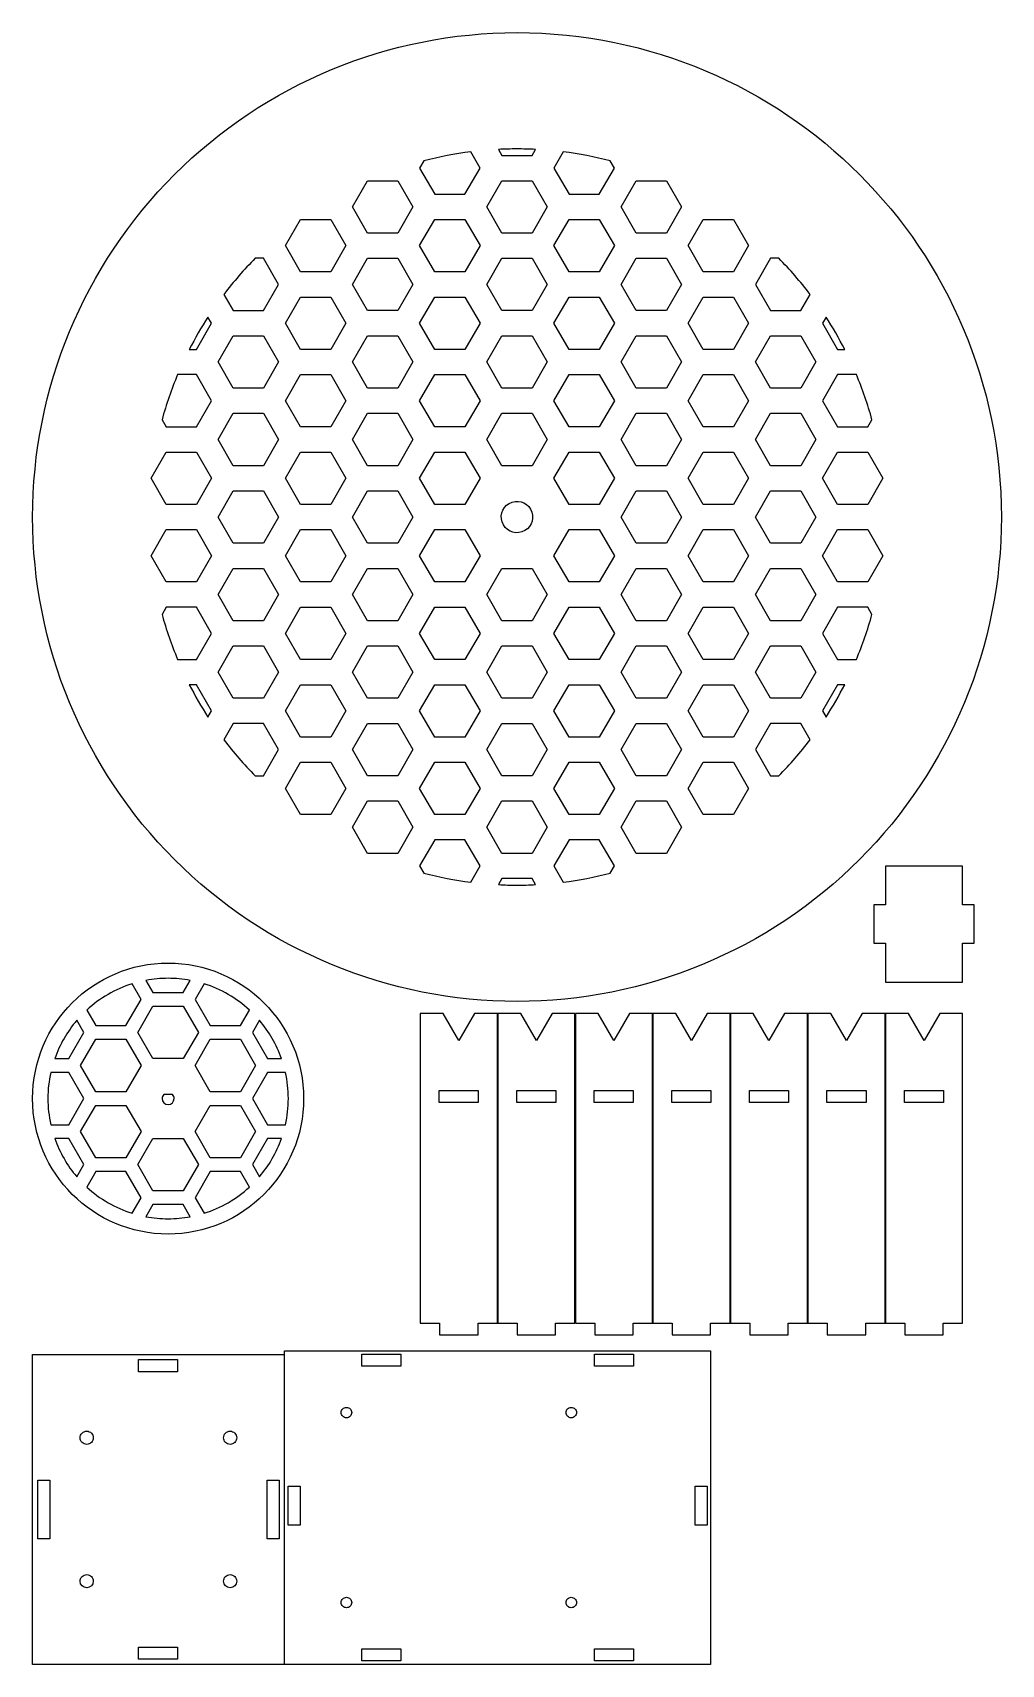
# Model space of a CAD drawing. Extents: x 10 to 260, y 19 to 440.
import ezdxf

# ---------------------------------------------------------------- set-up
doc = ezdxf.new("R2010")
doc.units = 0
doc.layers.add('Layer_1', color=7, linetype='CONTINUOUS')

msp = doc.modelspace()

# ---------------------------------------------------------------- linework, layer by layer
at = {"layer": 'Layer_1', "color": 7}
for p, q in [((125.479452, 404.999878), (123.056848, 409.195487)), ((130.186125, 409.827489), (131.099784, 408.245156)), ((134.999796, 409.949962), (134.999796, 409.949962)), ((138.899807, 408.245156), (139.813466, 409.827489)), ((146.942743, 409.196003), (144.520139, 404.999878)), ((146.942743, 409.196003), (146.942743, 409.196003)), ((110.949594, 406.853511), (109.879355, 404.999878)), ((109.879355, 404.999878), (113.779392, 398.244735)), ((121.579415, 398.244735), (125.479452, 404.999878)), ((131.099784, 408.245156), (138.899807, 408.245156)), ((144.520139, 404.999878), (148.420177, 398.24525)), ((156.220199, 398.24525), (160.120237, 404.999878)), ((160.120237, 404.999878), (159.049997, 406.853511)), ((92.558993, 394.99972), (96.458964, 401.754571)), ((96.458964, 401.754571), (104.258823, 401.75462)), ((104.258823, 401.75462), (108.158705, 394.999825)), ((127.200013, 394.99971), (131.099984, 401.754561)), ((131.099984, 401.754561), (138.899843, 401.75461)), ((138.899843, 401.75461), (142.799725, 394.999815)), ((161.840817, 395.000084), (165.740757, 401.75499)), ((165.740757, 401.75499), (173.540647, 401.754984)), ((173.540647, 401.754984), (177.440592, 395.000082)), ((113.779392, 398.244735), (121.579415, 398.244735)), ((148.420177, 398.24525), (156.220199, 398.24525)), ((75.238493, 384.99972), (79.138464, 391.754571)), ((79.138464, 391.754571), (86.938323, 391.75462)), ((86.938323, 391.75462), (90.838205, 384.999825)), ((96.458875, 388.244925), (92.558993, 394.99972)), ((108.158705, 394.999825), (104.258729, 388.244983)), ((109.879483, 384.9997), (113.779454, 391.754551)), ((113.779454, 391.754551), (121.579313, 391.7546)), ((121.579313, 391.7546), (125.479195, 384.999805)), ((131.099895, 388.244915), (127.200013, 394.99971)), ((142.799725, 394.999815), (138.899749, 388.244973)), ((144.520309, 385.000084), (148.420249, 391.75499)), ((148.420249, 391.75499), (156.220139, 391.754984)), ((156.220139, 391.754984), (160.120084, 385.000082)), ((165.740762, 388.245182), (161.840817, 395.000084)), ((177.440592, 395.000082), (173.540647, 388.245184)), ((179.161316, 385.000088), (183.061256, 391.754994)), ((183.061256, 391.754994), (190.861146, 391.754988)), ((190.861146, 391.754988), (194.761091, 385.000085)), ((104.258729, 388.244983), (96.458875, 388.244925)), ((138.899749, 388.244973), (131.099895, 388.244915)), ((173.540647, 388.245184), (165.740762, 388.245182)), ((79.138375, 378.244925), (75.238493, 384.99972)), ((90.838205, 384.999825), (86.938229, 378.244983)), ((113.779365, 378.244905), (109.879483, 384.9997)), ((125.479195, 384.999805), (121.579219, 378.244963)), ((148.420254, 378.245182), (144.520309, 385.000084)), ((160.120084, 385.000082), (156.220139, 378.245184)), ((183.061261, 378.245185), (179.161316, 385.000088)), ((194.761091, 385.000085), (190.861146, 378.245188)), ((69.617741, 381.754785), (67.47782, 381.754785)), ((73.517763, 374.999634), (69.617741, 381.754785)), ((92.558993, 374.99972), (96.458964, 381.754571)), ((96.458964, 381.754571), (104.258823, 381.75462)), ((104.258823, 381.75462), (108.158705, 374.999825)), ((127.200013, 374.99971), (131.099984, 381.754561)), ((131.099984, 381.754561), (138.899843, 381.75461)), ((138.899843, 381.75461), (142.799725, 374.999815)), ((161.840808, 375.000088), (165.740748, 381.754994)), ((165.740748, 381.754994), (173.540638, 381.754988)), ((173.540638, 381.754988), (177.440583, 375.000085)), ((200.381855, 381.754785), (196.481844, 375.000163)), ((202.522282, 381.754785), (200.381855, 381.754785)), ((69.617741, 368.245007), (73.517763, 374.999634)), ((86.938229, 378.244983), (79.138375, 378.244925)), ((96.458875, 368.244925), (92.558993, 374.99972)), ((108.158705, 374.999825), (104.258729, 368.244983)), ((121.579219, 378.244963), (113.779365, 378.244905)), ((131.099895, 368.244915), (127.200013, 374.99971)), ((142.799725, 374.999815), (138.899749, 368.244973)), ((156.220139, 378.245184), (148.420254, 378.245182)), ((165.740753, 368.245185), (161.840808, 375.000088)), ((177.440583, 375.000085), (173.540638, 368.245188)), ((190.861146, 378.245188), (183.061261, 378.245185)), ((196.481844, 375.000163), (200.381855, 368.245007)), ((59.395628, 372.440637), (61.8177, 368.245007)), ((75.238493, 364.99972), (79.138464, 371.754571)), ((79.138464, 371.754571), (86.938323, 371.75462)), ((86.938323, 371.75462), (90.838205, 364.999825)), ((109.879483, 364.9997), (113.779454, 371.754551)), ((113.779454, 371.754551), (121.579313, 371.7546)), ((121.579313, 371.7546), (125.479195, 364.999805)), ((144.5203, 365.000088), (148.42024, 371.754994)), ((148.42024, 371.754994), (156.22013, 371.754988)), ((156.22013, 371.754988), (160.120075, 365.000085)), ((179.161315, 365.000086), (183.061255, 371.754992)), ((183.061255, 371.754992), (190.861145, 371.754986)), ((190.861145, 371.754986), (194.76109, 365.000083)), ((208.181904, 368.245007), (210.60398, 372.441139)), ((56.197374, 364.999733), (55.283733, 366.582577)), ((61.8177, 368.245007), (69.617741, 368.245007)), ((104.258729, 368.244983), (96.458875, 368.244925)), ((138.899749, 368.244973), (131.099895, 368.244915)), ((173.540638, 368.245188), (165.740753, 368.245185)), ((200.381855, 368.245007), (208.181904, 368.245007)), ((214.715869, 366.583106), (213.80221, 365.000262)), ((214.715869, 366.583106), (214.715869, 366.583106)), ((52.297352, 358.245106), (56.197374, 364.999733)), ((79.138375, 358.244925), (75.238493, 364.99972)), ((90.838205, 364.999825), (86.938229, 358.244983)), ((113.779365, 358.244905), (109.879483, 364.9997)), ((125.479195, 364.999805), (121.579219, 358.244963)), ((148.420245, 358.245185), (144.5203, 365.000088)), ((160.120075, 365.000085), (156.22013, 358.245188)), ((183.06126, 358.245183), (179.161315, 365.000086)), ((194.76109, 365.000083), (190.861145, 358.245186)), ((213.80221, 365.000262), (217.702248, 358.245106)), ((50.470073, 358.245106), (52.297352, 358.245106)), ((57.917963, 354.99971), (61.817934, 361.754561)), ((61.817934, 361.754561), (69.617793, 361.75461)), ((69.617793, 361.75461), (73.517675, 354.999815)), ((86.938229, 358.244983), (79.138375, 358.244925)), ((92.558993, 354.99972), (96.458964, 361.754571)), ((96.458964, 361.754571), (104.258823, 361.75462)), ((104.258823, 361.75462), (108.158705, 354.999825)), ((121.579219, 358.244963), (113.779365, 358.244905)), ((127.200013, 354.99971), (131.099984, 361.754561)), ((131.099984, 361.754561), (138.899843, 361.75461)), ((138.899843, 361.75461), (142.799725, 354.999815)), ((156.22013, 358.245188), (148.420245, 358.245185)), ((161.840807, 355.000086), (165.740747, 361.754992)), ((165.740747, 361.754992), (173.540637, 361.754986)), ((173.540637, 361.754986), (177.440582, 355.000083)), ((190.861145, 358.245186), (183.06126, 358.245183)), ((196.481837, 355.000201), (200.381786, 361.755112)), ((200.381786, 361.755112), (208.181676, 361.755106)), ((208.181676, 361.755106), (212.081621, 355.000203)), ((217.702248, 358.245106), (219.530042, 358.245106)), ((61.817845, 348.244915), (57.917963, 354.99971)), ((73.517675, 354.999815), (69.617699, 348.244973)), ((96.458875, 348.244925), (92.558993, 354.99972)), ((108.158705, 354.999825), (104.258729, 348.244983)), ((131.099895, 348.244915), (127.200013, 354.99971)), ((142.799725, 354.999815), (138.899749, 348.244973)), ((165.740752, 348.245183), (161.840807, 355.000086)), ((177.440582, 355.000083), (173.540637, 348.245186)), ((200.381782, 348.245298), (196.481837, 355.000201)), ((212.081621, 355.000203), (208.181676, 348.245306)), ((52.297352, 351.754559), (47.452685, 351.754559)), ((56.197374, 344.999932), (52.297352, 351.754559)), ((75.238493, 344.99972), (79.138464, 351.754571)), ((79.138464, 351.754571), (86.938323, 351.75462)), ((86.938323, 351.75462), (90.838205, 344.999825)), ((109.879483, 344.9997), (113.779454, 351.754551)), ((113.779454, 351.754551), (121.579313, 351.7546)), ((121.579313, 351.7546), (125.479195, 344.999805)), ((144.520299, 345.000086), (148.420239, 351.754992)), ((148.420239, 351.754992), (156.220129, 351.754986)), ((156.220129, 351.754986), (160.120074, 345.000083)), ((179.161321, 345.000196), (183.061261, 351.755102)), ((183.061261, 351.755102), (190.861151, 351.755096)), ((190.861151, 351.755096), (194.761096, 345.000193)), ((217.702248, 351.755062), (213.80221, 344.999932)), ((222.54743, 351.755062), (217.702248, 351.755062)), ((69.617699, 348.244973), (61.817845, 348.244915)), ((104.258729, 348.244983), (96.458875, 348.244925)), ((138.899749, 348.244973), (131.099895, 348.244915)), ((173.540637, 348.245186), (165.740752, 348.245183)), ((208.181676, 348.245306), (200.381782, 348.245298)), ((52.297352, 338.244776), (56.197374, 344.999932)), ((57.917963, 334.99971), (61.817934, 341.754561)), ((61.817934, 341.754561), (69.617793, 341.75461)), ((69.617793, 341.75461), (73.517675, 334.999815)), ((79.138375, 338.244925), (75.238493, 344.99972)), ((90.838205, 344.999825), (86.938229, 338.244983)), ((92.558993, 334.99972), (96.458964, 341.754571)), ((96.458964, 341.754571), (104.258823, 341.75462)), ((104.258823, 341.75462), (108.158705, 334.999825)), ((113.779365, 338.244905), (109.879483, 344.9997)), ((125.479195, 344.999805), (121.579219, 338.244963)), ((127.200013, 334.99971), (131.099984, 341.754561)), ((131.099984, 341.754561), (138.899843, 341.75461)), ((138.899843, 341.75461), (142.799725, 334.999815)), ((148.420244, 338.245183), (144.520299, 345.000086)), ((160.120074, 345.000083), (156.220129, 338.245186)), ((161.840812, 335.000196), (165.740752, 341.755102)), ((165.740752, 341.755102), (173.540642, 341.755096)), ((173.540642, 341.755096), (177.440587, 335.000193)), ((183.061266, 338.245293), (179.161321, 345.000196)), ((194.761096, 345.000193), (190.861151, 338.245296)), ((196.481835, 335.000096), (200.381783, 341.755007)), ((200.381783, 341.755007), (208.181673, 341.755001)), ((208.181673, 341.755001), (212.081618, 335.000099)), ((213.80221, 344.999932), (217.702248, 338.245305)), ((43.427092, 340.097891), (44.497311, 338.244776)), ((44.497311, 338.244776), (52.297352, 338.244776)), ((86.938229, 338.244983), (79.138375, 338.244925)), ((121.579219, 338.244963), (113.779365, 338.244905)), ((156.220129, 338.245186), (148.420244, 338.245183)), ((190.861151, 338.245296), (183.061266, 338.245293)), ((217.702248, 338.245305), (225.50227, 338.245305)), ((225.50227, 338.245305), (226.57251, 340.098923)), ((61.817845, 328.244915), (57.917963, 334.99971)), ((73.517675, 334.999815), (69.617699, 328.244973)), ((96.458875, 328.244925), (92.558993, 334.99972)), ((108.158705, 334.999825), (104.258729, 328.244983)), ((131.099895, 328.244915), (127.200013, 334.99971)), ((142.799725, 334.999815), (138.899749, 328.244973)), ((165.740757, 328.245293), (161.840812, 335.000196)), ((177.440587, 335.000193), (173.540642, 328.245296)), ((200.38178, 328.245194), (196.481835, 335.000096)), ((212.081618, 335.000099), (208.181673, 328.245201)), ((40.597473, 324.9997), (44.497444, 331.754551)), ((44.497444, 331.754551), (52.297303, 331.7546)), ((52.297303, 331.7546), (56.197185, 324.999805)), ((75.238493, 324.99972), (79.138464, 331.754571)), ((79.138464, 331.754571), (86.938323, 331.75462)), ((86.938323, 331.75462), (90.838205, 324.999825)), ((109.879483, 324.9997), (113.779454, 331.754551)), ((113.779454, 331.754551), (121.579313, 331.7546)), ((121.579313, 331.7546), (125.479195, 324.999805)), ((144.520304, 325.000196), (148.420244, 331.755102)), ((148.420244, 331.755102), (156.220134, 331.755096)), ((156.220134, 331.755096), (160.120079, 325.000193)), ((179.161318, 325.000091), (183.061258, 331.754997)), ((183.061258, 331.754997), (190.861148, 331.754991)), ((190.861148, 331.754991), (194.761093, 325.000089)), ((213.80235, 325.00009), (217.702299, 331.755001)), ((217.702299, 331.755001), (225.502189, 331.754995)), ((225.502189, 331.754995), (229.402134, 325.000092)), ((44.497355, 318.244905), (40.597473, 324.9997)), ((56.197185, 324.999805), (52.297209, 318.244963)), ((69.617699, 328.244973), (61.817845, 328.244915)), ((79.138375, 318.244925), (75.238493, 324.99972)), ((90.838205, 324.999825), (86.938229, 318.244983)), ((104.258729, 328.244983), (96.458875, 328.244925)), ((113.779365, 318.244905), (109.879483, 324.9997)), ((125.479195, 324.999805), (121.579219, 318.244963)), ((138.899749, 328.244973), (131.099895, 328.244915)), ((148.420249, 318.245293), (144.520304, 325.000196)), ((160.120079, 325.000193), (156.220134, 318.245296)), ((173.540642, 328.245296), (165.740757, 328.245293)), ((183.061263, 318.245189), (179.161318, 325.000091)), ((194.761093, 325.000089), (190.861148, 318.245191)), ((208.181673, 328.245201), (200.38178, 328.245194)), ((217.702295, 318.245187), (213.80235, 325.00009)), ((229.402134, 325.000092), (225.502189, 318.245195)), ((57.917963, 314.99972), (61.817934, 321.754571)), ((61.817934, 321.754571), (69.617793, 321.75462)), ((69.617793, 321.75462), (73.517675, 314.999825)), ((92.558993, 314.99973), (96.458964, 321.754581)), ((96.458964, 321.754581), (104.258823, 321.75463)), ((104.258823, 321.75463), (108.158705, 314.999835)), ((161.84081, 315.000091), (165.74075, 321.754997)), ((165.74075, 321.754997), (173.54064, 321.754991)), ((173.54064, 321.754991), (177.440585, 315.000089)), ((196.481842, 315.00009), (200.381791, 321.755001)), ((200.381791, 321.755001), (208.181681, 321.754995)), ((208.181681, 321.754995), (212.081626, 315.000092)), ((52.297209, 318.244963), (44.497355, 318.244905)), ((86.938229, 318.244983), (79.138375, 318.244925)), ((121.579219, 318.244963), (113.779365, 318.244905)), ((156.220134, 318.245296), (148.420249, 318.245293)), ((190.861148, 318.245191), (183.061263, 318.245189)), ((225.502189, 318.245195), (217.702295, 318.245187)), ((40.597473, 304.99971), (44.497444, 311.754561)), ((44.497444, 311.754561), (52.297303, 311.75461)), ((52.297303, 311.75461), (56.197185, 304.999815)), ((61.817845, 308.244925), (57.917963, 314.99972)), ((73.517675, 314.999825), (69.617699, 308.244983)), ((75.238493, 304.99973), (79.138464, 311.754581)), ((79.138464, 311.754581), (86.938323, 311.75463)), ((86.938323, 311.75463), (90.838205, 304.999835)), ((96.458875, 308.244935), (92.558993, 314.99973)), ((108.158705, 314.999835), (104.258729, 308.244993)), ((109.879503, 304.999836), (113.779474, 311.754687)), ((113.779474, 311.754687), (121.579333, 311.754736)), ((121.579333, 311.754736), (125.479215, 304.999942)), ((137.01988, 311.497154), (137.01988, 311.497154)), ((144.520302, 305.000091), (148.420242, 311.754997)), ((148.420242, 311.754997), (156.220132, 311.754991)), ((156.220132, 311.754991), (160.120077, 305.000089)), ((165.740755, 308.245189), (161.84081, 315.000091)), ((177.440585, 315.000089), (173.54064, 308.245191)), ((179.161326, 305.000085), (183.061266, 311.754991)), ((183.061266, 311.754991), (190.861156, 311.754985)), ((190.861156, 311.754985), (194.761101, 305.000082)), ((200.381787, 308.245187), (196.481842, 315.00009)), ((212.081626, 315.000092), (208.181681, 308.245195)), ((213.802349, 305.000088), (217.702298, 311.754999)), ((217.702298, 311.754999), (225.502188, 311.754993)), ((225.502188, 311.754993), (229.402133, 305.00009)), ((259.95, 315), (259.95, 315)), ((69.617699, 308.244983), (61.817845, 308.244925)), ((104.258729, 308.244993), (96.458875, 308.244935)), ((173.54064, 308.245191), (165.740755, 308.245189)), ((208.181681, 308.245195), (200.381787, 308.245187)), ((44.497355, 298.244915), (40.597473, 304.99971)), ((56.197185, 304.999815), (52.297209, 298.244973)), ((79.138375, 298.244935), (75.238493, 304.99973)), ((90.838205, 304.999835), (86.938229, 298.244993)), ((113.779385, 298.245042), (109.879503, 304.999836)), ((125.479215, 304.999942), (121.579239, 298.245099)), ((148.420247, 298.245189), (144.520302, 305.000091)), ((160.120077, 305.000089), (156.220132, 298.245191)), ((183.061271, 298.245182), (179.161326, 305.000085)), ((194.761101, 305.000082), (190.861156, 298.245185)), ((217.702294, 298.245185), (213.802349, 305.000088)), ((229.402133, 305.00009), (225.502188, 298.245193)), ((57.917963, 294.999717), (61.817934, 301.754568)), ((61.817934, 301.754568), (69.617793, 301.754617)), ((69.617793, 301.754617), (73.517675, 294.999822)), ((92.559003, 294.999832), (96.458974, 301.754683)), ((96.458974, 301.754683), (104.258833, 301.754732)), ((104.258833, 301.754732), (108.158715, 294.999938)), ((127.200013, 294.999724), (131.099984, 301.754575)), ((131.099984, 301.754575), (138.899843, 301.754624)), ((138.899843, 301.754624), (142.799725, 294.99983)), ((161.840818, 295.000085), (165.740758, 301.754991)), ((165.740758, 301.754991), (173.540648, 301.754985)), ((173.540648, 301.754985), (177.440593, 295.000082)), ((196.481841, 295.000088), (200.38179, 301.754999)), ((200.38179, 301.754999), (208.18168, 301.754993)), ((208.18168, 301.754993), (212.081625, 295.00009)), ((52.297209, 298.244973), (44.497355, 298.244915)), ((61.817845, 288.244922), (57.917963, 294.999717)), ((73.517675, 294.999822), (69.617699, 288.24498)), ((86.938229, 298.244993), (79.138375, 298.244935)), ((96.458885, 288.245038), (92.559003, 294.999832)), ((108.158715, 294.999938), (104.258739, 288.245095)), ((121.579239, 298.245099), (113.779385, 298.245042)), ((131.099895, 288.24493), (127.200013, 294.999724)), ((142.799725, 294.99983), (138.899749, 288.244987)), ((156.220132, 298.245191), (148.420247, 298.245189)), ((165.740763, 288.245182), (161.840818, 295.000085)), ((177.440593, 295.000082), (173.540648, 288.245185)), ((190.861156, 298.245185), (183.061271, 298.245182)), ((200.381786, 288.245185), (196.481841, 295.000088)), ((212.081625, 295.00009), (208.18168, 288.245193)), ((225.502188, 298.245193), (217.702294, 298.245185)), ((44.497311, 291.754601), (43.427092, 289.901486)), ((52.297352, 291.754601), (44.497311, 291.754601)), ((56.197374, 284.999974), (52.297352, 291.754601)), ((75.238493, 284.999832), (79.138464, 291.754683)), ((79.138464, 291.754683), (86.938323, 291.754732)), ((86.938323, 291.754732), (90.838205, 284.999938)), ((109.879503, 284.999727), (113.779474, 291.754578)), ((113.779474, 291.754578), (121.579333, 291.754627)), ((121.579333, 291.754627), (125.479215, 284.999833)), ((144.520309, 285.000085), (148.420249, 291.754991)), ((148.420249, 291.754991), (156.220139, 291.754985)), ((156.220139, 291.754985), (160.120084, 285.000082)), ((179.161325, 285.000083), (183.061265, 291.754989)), ((183.061265, 291.754989), (190.861155, 291.754983)), ((190.861155, 291.754983), (194.7611, 285.00008)), ((217.702248, 291.755104), (213.80221, 284.999974)), ((225.50227, 291.755104), (217.702248, 291.755104)), ((226.57251, 289.901486), (225.50227, 291.755104)), ((69.617699, 288.24498), (61.817845, 288.244922)), ((104.258739, 288.245095), (96.458885, 288.245038)), ((138.899749, 288.244987), (131.099895, 288.24493)), ((173.540648, 288.245185), (165.740763, 288.245182)), ((208.18168, 288.245193), (200.381786, 288.245185)), ((52.297352, 278.244817), (56.197374, 284.999974)), ((79.138375, 278.245038), (75.238493, 284.999832)), ((90.838205, 284.999938), (86.938229, 278.245095)), ((113.779385, 278.244933), (109.879503, 284.999727)), ((125.479215, 284.999833), (121.579239, 278.24499)), ((148.420254, 278.245182), (144.520309, 285.000085)), ((160.120084, 285.000082), (156.220139, 278.245185)), ((183.06127, 278.24518), (179.161325, 285.000083)), ((194.7611, 285.00008), (190.861155, 278.245183)), ((213.80221, 284.999974), (217.702248, 278.245346)), ((47.452685, 278.244817), (52.297352, 278.244817)), ((57.917983, 274.999832), (61.817954, 281.754683)), ((61.817954, 281.754683), (69.617813, 281.754732)), ((69.617813, 281.754732), (73.517695, 274.999938)), ((86.938229, 278.245095), (79.138375, 278.245038)), ((92.558993, 274.999727), (96.458964, 281.754578)), ((96.458964, 281.754578), (104.258823, 281.754627)), ((104.258823, 281.754627), (108.158705, 274.999833)), ((121.579239, 278.24499), (113.779385, 278.244933)), ((127.200013, 274.999711), (131.099984, 281.754562)), ((131.099984, 281.754562), (138.899843, 281.754611)), ((138.899843, 281.754611), (142.799725, 274.999816)), ((156.220139, 278.245185), (148.420254, 278.245182)), ((161.840817, 275.000083), (165.740757, 281.754989)), ((165.740757, 281.754989), (173.540647, 281.754983)), ((173.540647, 281.754983), (177.440592, 275.00008)), ((190.861155, 278.245183), (183.06127, 278.24518)), ((196.481845, 275.000095), (200.381794, 281.755006)), ((200.381794, 281.755006), (208.181684, 281.755)), ((208.181684, 281.755), (212.081629, 275.000097)), ((217.702248, 278.245346), (222.54743, 278.245346)), ((61.817865, 268.245038), (57.917983, 274.999832)), ((73.517695, 274.999938), (69.617719, 268.245095)), ((96.458875, 268.244933), (92.558993, 274.999727)), ((108.158705, 274.999833), (104.258729, 268.24499)), ((131.099895, 268.244916), (127.200013, 274.999711)), ((142.799725, 274.999816), (138.899749, 268.244974)), ((165.740762, 268.24518), (161.840817, 275.000083)), ((177.440592, 275.00008), (173.540647, 268.245183)), ((200.38179, 268.245192), (196.481845, 275.000095)), ((212.081629, 275.000097), (208.181684, 268.2452)), ((52.297352, 271.754773), (50.470073, 271.754773)), ((56.197374, 265.000146), (52.297352, 271.754773)), ((75.238493, 264.999727), (79.138464, 271.754578)), ((79.138464, 271.754578), (86.938323, 271.754627)), ((86.938323, 271.754627), (90.838205, 264.999833)), ((109.879483, 264.999701), (113.779454, 271.754552)), ((113.779454, 271.754552), (121.579313, 271.754601)), ((121.579313, 271.754601), (125.479195, 264.999806)), ((144.520308, 265.000083), (148.420248, 271.754989)), ((148.420248, 271.754989), (156.220138, 271.754983)), ((156.220138, 271.754983), (160.120083, 265.00008)), ((179.161329, 265.00009), (183.061269, 271.754996)), ((183.061269, 271.754996), (190.861159, 271.75499)), ((190.861159, 271.75499), (194.761104, 265.000087)), ((217.702248, 271.754773), (213.80221, 265.000146)), ((219.530042, 271.754773), (217.702248, 271.754773)), ((69.617719, 268.245095), (61.817865, 268.245038)), ((104.258729, 268.24499), (96.458875, 268.244933)), ((138.899749, 268.244974), (131.099895, 268.244916)), ((173.540647, 268.245183), (165.740762, 268.24518)), ((208.181684, 268.2452), (200.38179, 268.245192)), ((55.283733, 263.417303), (56.197374, 265.000146)), ((61.8177, 261.754873), (59.395628, 257.559772)), ((69.617741, 261.754873), (61.8177, 261.754873)), ((73.517763, 255.000246), (69.617741, 261.754873)), ((79.138375, 258.244933), (75.238493, 264.999727)), ((90.838205, 264.999833), (86.938229, 258.24499)), ((92.558993, 254.999721), (96.458964, 261.754572)), ((96.458964, 261.754572), (104.258823, 261.754621)), ((104.258823, 261.754621), (108.158705, 254.999826)), ((113.779365, 258.244906), (109.879483, 264.999701)), ((125.479195, 264.999806), (121.579219, 258.244964)), ((127.200013, 254.999713), (131.099984, 261.754564)), ((131.099984, 261.754564), (138.899843, 261.754613)), ((138.899843, 261.754613), (142.799725, 254.999818)), ((148.420253, 258.24518), (144.520308, 265.000083)), ((160.120083, 265.00008), (156.220138, 258.245183)), ((161.840821, 255.00009), (165.740761, 261.754996)), ((165.740761, 261.754996), (173.540651, 261.75499)), ((173.540651, 261.75499), (177.440596, 255.000087)), ((183.061274, 258.245187), (179.161329, 265.00009)), ((194.761104, 265.000087), (190.861159, 258.24519)), ((200.381855, 261.754873), (196.481844, 255.000246)), ((208.181904, 261.754873), (200.381855, 261.754873)), ((210.604482, 257.55874), (208.181904, 261.754873)), ((213.80221, 265.000146), (214.716372, 263.417303)), ((86.938229, 258.24499), (79.138375, 258.244933)), ((121.579219, 258.244964), (113.779365, 258.244906)), ((156.220138, 258.245183), (148.420253, 258.24518)), ((190.861159, 258.24519), (183.061274, 258.245187)), ((69.617741, 248.245618), (73.517763, 255.000246)), ((96.458875, 248.244926), (92.558993, 254.999721)), ((108.158705, 254.999826), (104.258729, 248.244984)), ((131.099895, 248.244918), (127.200013, 254.999713)), ((142.799725, 254.999818), (138.899749, 248.244976)), ((165.740766, 248.245187), (161.840821, 255.00009)), ((177.440596, 255.000087), (173.540651, 248.24519)), ((196.481844, 255.000246), (200.381855, 248.245116)), ((75.238493, 244.999721), (79.138464, 251.754572)), ((79.138464, 251.754572), (86.938323, 251.754621)), ((86.938323, 251.754621), (90.838205, 244.999826)), ((109.879483, 244.999703), (113.779454, 251.754554)), ((113.779454, 251.754554), (121.579313, 251.754603)), ((121.579313, 251.754603), (125.479195, 244.999808)), ((144.520313, 245.00009), (148.420253, 251.754996)), ((148.420253, 251.754996), (156.220143, 251.75499)), ((156.220143, 251.75499), (160.120088, 245.000087)), ((179.161319, 245.000093), (183.061259, 251.754999)), ((183.061259, 251.754999), (190.861149, 251.754993)), ((190.861149, 251.754993), (194.761094, 245.000091)), ((67.47782, 248.245618), (69.617741, 248.245618)), ((79.138375, 238.244926), (75.238493, 244.999721)), ((90.838205, 244.999826), (86.938229, 238.244984)), ((104.258729, 248.244984), (96.458875, 248.244926)), ((113.779365, 238.244908), (109.879483, 244.999703)), ((125.479195, 244.999808), (121.579219, 238.244966)), ((138.899749, 248.244976), (131.099895, 248.244918)), ((148.420258, 238.245187), (144.520313, 245.00009)), ((160.120088, 245.000087), (156.220143, 238.24519)), ((173.540651, 248.24519), (165.740766, 248.245187)), ((183.061264, 238.245191), (179.161319, 245.000093)), ((194.761094, 245.000091), (190.861149, 238.245193)), ((200.381855, 248.245116), (202.522282, 248.245116)), ((92.558993, 234.999723), (96.458964, 241.754574)), ((96.458964, 241.754574), (104.258823, 241.754623)), ((104.258823, 241.754623), (108.158705, 234.999828)), ((127.200013, 234.999715), (131.099984, 241.754566)), ((131.099984, 241.754566), (138.899843, 241.754615)), ((138.899843, 241.754615), (142.799725, 234.99982)), ((161.840811, 235.000093), (165.740751, 241.754999)), ((165.740751, 241.754999), (173.540641, 241.754993)), ((173.540641, 241.754993), (177.440586, 235.000091)), ((86.938229, 238.244984), (79.138375, 238.244926)), ((121.579219, 238.244966), (113.779365, 238.244908)), ((156.220143, 238.24519), (148.420258, 238.245187)), ((190.861149, 238.245193), (183.061264, 238.245191)), ((96.458875, 228.244928), (92.558993, 234.999723)), ((108.158705, 234.999828), (104.258729, 228.244986)), ((113.779392, 231.754642), (109.879355, 224.999486)), ((121.579415, 231.754642), (113.779392, 231.754642)), ((125.479452, 225.000015), (121.579415, 231.754642)), ((131.099895, 228.24492), (127.200013, 234.999715)), ((142.799725, 234.99982), (138.899749, 228.244978)), ((148.420177, 231.755145), (144.520139, 225.000015)), ((156.220199, 231.755145), (148.420177, 231.755145)), ((160.120237, 225.000015), (156.220199, 231.755145)), ((165.740756, 228.245191), (161.840811, 235.000093)), ((177.440586, 235.000091), (173.540641, 228.245193)), ((104.258729, 228.244986), (96.458875, 228.244928)), ((138.899749, 228.244978), (131.099895, 228.24492)), ((173.540641, 228.245193), (165.740756, 228.245191)), ((109.879355, 224.999486), (110.949065, 223.146371)), ((123.057377, 220.804411), (125.479452, 225.000015)), ((144.520139, 225.000015), (146.942743, 220.804411)), ((159.049997, 223.146371), (160.120237, 225.000015)), ((230.04981, 224.95), (230.04981, 214.95009)), ((249.94989, 224.95), (230.04981, 224.95)), ((249.94989, 214.95009), (249.94989, 224.95)), ((131.099784, 221.754742), (130.186125, 220.172401)), ((138.899807, 221.754742), (131.099784, 221.754742)), ((139.813466, 220.172401), (138.899807, 221.754742)), ((230.04981, 214.95009), (227.05, 214.95009)), ((227.05, 214.95009), (227.05, 205.04992)), ((252.94971, 214.95009), (249.94989, 214.95009)), ((252.94971, 205.04992), (252.94971, 214.95009)), ((227.05, 205.04992), (230.04981, 205.04992)), ((230.04981, 205.04992), (230.04981, 195.05001)), ((249.94989, 195.05001), (249.94989, 205.04992)), ((249.94989, 205.04992), (252.94971, 205.04992)), ((38.03223, 190.57912), (35.71687, 194.589657)), ((39.2919, 195.482022), (41.10002, 192.350122)), ((45.00016, 196.012158), (45.00016, 196.012158)), ((48.89979, 192.350122), (50.7084, 195.482022)), ((54.28294, 194.589657), (51.96758, 190.57912)), ((54.28294, 194.589657), (54.28294, 194.589657)), ((230.04981, 195.05001), (249.94989, 195.05001)), ((34.13208, 183.824362), (38.03223, 190.57912)), ((41.10002, 192.350122), (48.89979, 192.350122)), ((51.96758, 190.57912), (55.86772, 183.824362)), ((24.01698, 187.834899), (26.33234, 183.824362)), ((37.20005, 182.052444), (41.09999, 188.807348)), ((41.09999, 188.807348), (48.89988, 188.807348)), ((48.89988, 188.807348), (52.79983, 182.052444)), ((63.66746, 183.824362), (65.98335, 187.834899)), ((110.05003, 186.95005), (110.05003, 107.05005)), ((115.95874, 186.95005), (110.05003, 186.95005)), ((119.99982, 179.94995), (115.95874, 186.95005)), ((124.04144, 186.95005), (119.99982, 179.94995)), ((129.95011, 186.95005), (124.04144, 186.95005)), ((129.95011, 107.05005), (129.95011, 186.95005)), ((130.04993, 186.95004), (130.04993, 107.05001)), ((135.95863, 186.95004), (130.04993, 186.95004)), ((139.99971, 179.94996), (135.95863, 186.95004)), ((144.04133, 186.95004), (139.99971, 179.94996)), ((149.95, 186.95004), (144.04133, 186.95004)), ((149.95, 107.05001), (149.95, 186.95004)), ((150.05002, 186.95), (150.05002, 107.05)), ((155.95873, 186.95), (150.05002, 186.95)), ((159.99981, 179.9499), (155.95873, 186.95)), ((164.04143, 186.95), (159.99981, 179.9499)), ((169.9501, 186.95), (164.04143, 186.95)), ((169.9501, 107.05), (169.9501, 186.95)), ((170.05003, 186.94996), (170.05003, 107.04995)), ((175.95874, 186.94996), (170.05003, 186.94996)), ((179.99982, 179.94986), (175.95874, 186.94996)), ((184.04144, 186.94996), (179.99982, 179.94986)), ((189.95011, 186.94996), (184.04144, 186.94996)), ((189.95011, 107.04995), (189.95011, 186.94996)), ((190.04993, 186.95005), (190.04993, 107.05001)), ((195.95863, 186.95005), (190.04993, 186.95005)), ((199.99971, 179.94997), (195.95863, 186.95005)), ((204.04133, 186.95005), (199.99971, 179.94997)), ((209.95, 186.95005), (204.04133, 186.95005)), ((209.95, 107.05001), (209.95, 186.95005)), ((210.04992, 186.95), (210.04992, 107.04997)), ((215.95862, 186.95), (210.04992, 186.95)), ((219.9997, 179.94992), (215.95862, 186.95)), ((224.04132, 186.95), (219.9997, 179.94992)), ((229.94999, 186.95), (224.04132, 186.95)), ((229.94999, 107.04997), (229.94999, 186.95)), ((230.04993, 186.95004), (230.04993, 107.05001)), ((235.95863, 186.95004), (230.04993, 186.95004)), ((239.99971, 179.94996), (235.95863, 186.95004)), ((244.04133, 186.95004), (239.99971, 179.94996)), ((249.95, 186.95004), (244.04133, 186.95004)), ((249.95, 107.05001), (249.95, 186.95004)), ((19.3649, 175.297586), (23.26452, 182.05237)), ((23.26452, 182.05237), (21.4564, 185.18479)), ((26.33234, 183.824362), (34.13208, 183.824362)), ((41.09999, 175.297541), (37.20005, 182.052444)), ((52.79983, 182.052444), (48.89988, 175.297541)), ((55.86772, 183.824362), (63.66746, 183.824362)), ((68.5439, 185.18479), (66.73528, 182.05237)), ((66.73528, 182.05237), (70.63491, 175.297586)), ((68.5439, 185.18479), (68.5439, 185.18479)), ((22.43247, 173.526627), (26.33242, 180.28153)), ((26.33242, 180.28153), (34.13231, 180.28153)), ((34.13231, 180.28153), (38.03225, 173.526627)), ((51.96763, 173.526627), (55.86757, 180.28153)), ((55.86757, 180.28153), (63.66746, 180.28153)), ((63.66746, 180.28153), (67.56741, 173.526627)), ((15.74764, 175.297586), (19.3649, 175.297586)), ((26.33242, 166.771723), (22.43247, 173.526627)), ((38.03225, 173.526627), (34.13231, 166.771723)), ((48.89988, 175.297541), (41.09999, 175.297541)), ((55.86757, 166.771723), (51.96763, 173.526627)), ((67.56741, 173.526627), (63.66746, 166.771723)), ((70.63491, 175.297586), (74.25217, 175.297586)), ((19.3649, 171.754618), (14.73267, 171.754618)), ((23.26452, 164.999834), (19.3649, 171.754618)), ((70.63491, 171.755113), (66.73528, 164.999834)), ((75.26714, 171.755113), (70.63491, 171.755113)), ((19.3649, 158.245076), (23.26452, 164.999834)), ((34.13231, 166.771723), (26.33242, 166.771723)), ((43.449984, 164.999952), (43.449984, 164.988575)), ((46.140267, 166.050018), (43.860273, 166.050018)), ((46.55008, 164.999945), (46.55008, 165.011322)), ((63.66746, 166.771723), (55.86757, 166.771723)), ((66.73528, 164.999834), (70.63491, 158.245076)), ((79.95, 164.999996), (79.95, 164.999996)), ((114.90013, 167.10028), (125.00013, 167.10028)), ((114.90013, 164.00028), (114.90013, 167.10028)), ((125.00013, 167.10028), (125.00013, 164.00028)), ((134.95003, 167.05021), (145.05003, 167.05021)), ((134.95003, 163.95021), (134.95003, 167.05021)), ((145.05003, 167.05021), (145.05003, 163.95021)), ((154.90013, 167.10023), (165.00013, 167.10023)), ((154.90013, 164.00023), (154.90013, 167.10023)), ((165.00013, 167.10023), (165.00013, 164.00023)), ((174.90013, 167.10018), (185.00013, 167.10018)), ((174.90013, 164.00018), (174.90013, 167.10018)), ((185.00013, 167.10018), (185.00013, 164.00018)), ((194.95003, 167.05021), (205.05003, 167.05021)), ((194.95003, 163.95021), (194.95003, 167.05021)), ((205.05003, 167.05021), (205.05003, 163.95021)), ((214.95003, 167.05017), (225.05003, 167.05017)), ((214.95003, 163.95017), (214.95003, 167.05017)), ((225.05003, 167.05017), (225.05003, 163.95017)), ((234.95003, 167.05021), (245.05003, 167.05021)), ((234.95003, 163.95021), (234.95003, 167.05021)), ((245.05003, 167.05021), (245.05003, 163.95021)), ((22.43247, 156.47403), (26.33242, 163.228933)), ((26.33242, 163.228933), (34.13231, 163.228933)), ((34.13231, 163.228933), (38.03225, 156.47403)), ((44.999754, 163.450169), (45.011661, 163.450169)), ((51.96763, 156.47403), (55.86757, 163.228933)), ((55.86757, 163.228933), (63.66746, 163.228933)), ((63.66746, 163.228933), (67.56741, 156.47403)), ((125.00013, 164.00028), (114.90013, 164.00028)), ((145.05003, 163.95021), (134.95003, 163.95021)), ((165.00013, 164.00023), (154.90013, 164.00023)), ((185.00013, 164.00018), (174.90013, 164.00018)), ((205.05003, 163.95021), (194.95003, 163.95021)), ((225.05003, 163.95017), (214.95003, 163.95017)), ((245.05003, 163.95021), (234.95003, 163.95021)), ((14.73267, 158.245076), (19.3649, 158.245076)), ((26.33242, 149.719126), (22.43247, 156.47403)), ((38.03225, 156.47403), (34.13231, 149.719126)), ((55.86757, 149.719126), (51.96763, 156.47403)), ((67.56741, 156.47403), (63.66746, 149.719126)), ((70.63491, 158.245076), (75.26714, 158.245076)), ((19.3649, 154.703098), (15.74764, 154.703098)), ((23.26452, 147.94834), (19.3649, 154.703098)), ((37.20005, 147.948212), (41.09999, 154.703115)), ((41.09999, 154.703115), (48.89988, 154.703115)), ((48.89988, 154.703115), (52.79983, 147.948212)), ((70.63491, 154.703098), (66.73528, 147.94834)), ((74.25269, 154.703098), (70.63491, 154.703098)), ((21.45591, 144.815399), (23.26452, 147.94834)), ((34.13231, 149.719126), (26.33242, 149.719126)), ((41.09999, 141.193308), (37.20005, 147.948212)), ((52.79983, 147.948212), (48.89988, 141.193308)), ((63.66746, 149.719126), (55.86757, 149.719126)), ((66.73528, 147.94834), (68.5439, 144.81592)), ((26.33234, 146.176348), (24.01698, 142.16529)), ((34.13208, 146.176348), (26.33234, 146.176348)), ((38.03223, 139.421564), (34.13208, 146.176348)), ((55.86772, 146.176348), (51.96758, 139.421564)), ((63.66746, 146.176348), (55.86772, 146.176348)), ((65.98335, 142.16529), (63.66746, 146.176348)), ((35.71637, 135.410533), (38.03223, 139.421564)), ((48.89988, 141.193308), (41.09999, 141.193308)), ((51.96758, 139.421564), (54.28344, 135.410533)), ((41.10002, 137.650588), (39.2914, 134.518168)), ((48.89979, 137.650588), (41.10002, 137.650588)), ((50.7084, 134.518168), (48.89979, 137.650588)), ((110.05003, 107.05005), (115.05026, 107.05005)), ((115.05026, 107.05005), (115.05026, 104.05015)), ((124.94991, 104.05015), (124.94991, 107.05005)), ((124.94991, 107.05005), (129.95011, 107.05005)), ((130.04993, 107.05001), (135.05015, 107.05001)), ((135.05015, 107.05001), (135.05015, 104.05019)), ((144.9498, 104.05019), (144.9498, 107.05001)), ((144.9498, 107.05001), (149.95, 107.05001)), ((150.05002, 107.05), (155.05025, 107.05)), ((155.05025, 107.05), (155.05025, 104.0501)), ((164.9499, 104.0501), (164.9499, 107.05)), ((164.9499, 107.05), (169.9501, 107.05)), ((170.05003, 107.04995), (175.05026, 107.04995)), ((175.05026, 107.04995), (175.05026, 104.05005)), ((184.94991, 104.05005), (184.94991, 107.04995)), ((184.94991, 107.04995), (189.95011, 107.04995)), ((190.04993, 107.05001), (195.05015, 107.05001)), ((195.05015, 107.05001), (195.05015, 104.05019)), ((204.9498, 104.05019), (204.9498, 107.05001)), ((204.9498, 107.05001), (209.95, 107.05001)), ((210.04992, 107.04997), (215.05014, 107.04997)), ((215.05014, 107.04997), (215.05014, 104.05015)), ((224.94979, 104.05015), (224.94979, 107.04997)), ((224.94979, 107.04997), (229.94999, 107.04997)), ((230.04993, 107.05001), (235.05015, 107.05001)), ((235.05015, 107.05001), (235.05015, 104.05019)), ((244.9498, 104.05019), (244.9498, 107.05001)), ((244.9498, 107.05001), (249.95, 107.05001)), ((115.05026, 104.05015), (124.94991, 104.05015)), ((135.05015, 104.05019), (144.9498, 104.05019)), ((155.05025, 104.0501), (164.9499, 104.0501)), ((175.05026, 104.05005), (184.94991, 104.05005)), ((195.05015, 104.05019), (204.9498, 104.05019)), ((215.05014, 104.05015), (224.94979, 104.05015)), ((235.05015, 104.05019), (244.9498, 104.05019)), ((10.05, 19.04999), (10.05, 98.94999)), ((10.05, 98.94999), (74.95, 98.94999)), ((37.35006, 94.55001), (37.35006, 97.65001)), ((37.35006, 97.65001), (47.45006, 97.65001)), ((47.45006, 97.65001), (47.45006, 94.55001)), ((74.95, 98.94999), (74.95, 19.04999)), ((75.0502, 99.94997), (184.9502, 99.94997)), ((75.0502, 19.04997), (75.0502, 99.94997)), ((94.9502, 99.04994), (105.0502, 99.04994)), ((94.9502, 95.94994), (94.9502, 99.04994)), ((105.0502, 99.04994), (105.0502, 95.94994)), ((154.95016, 99.04994), (165.05017, 99.04994)), ((154.95016, 95.94994), (154.95016, 99.04994)), ((165.05017, 99.04994), (165.05017, 95.94994)), ((184.9502, 99.94997), (184.9502, 19.04997)), ((47.45006, 94.55001), (37.35006, 94.55001)), ((105.0502, 95.94994), (94.9502, 95.94994)), ((165.05017, 95.94994), (154.95016, 95.94994)), ((92.35018, 83.99989), (92.35018, 83.99989)), ((150.35018, 83.99989), (150.35018, 83.99989)), ((23.99999, 75.80001), (23.99999, 75.80001)), ((60.99999, 75.80001), (60.99999, 75.80001)), ((11.35, 51.45), (11.35, 66.55)), ((11.35, 66.55), (14.45, 66.55)), ((14.45, 66.55), (14.45, 51.45)), ((70.55002, 51.45), (70.55002, 66.55)), ((70.55002, 66.55), (73.65002, 66.55)), ((73.65002, 66.55), (73.65002, 51.45)), ((75.9502, 54.94997), (75.9502, 65.04997)), ((75.9502, 65.04997), (79.0502, 65.04997)), ((79.0502, 65.04997), (79.0502, 54.94997)), ((180.95016, 54.94997), (180.95016, 65.04997)), ((180.95016, 65.04997), (184.05017, 65.04997)), ((184.05017, 65.04997), (184.05017, 54.94997)), ((79.0502, 54.94997), (75.9502, 54.94997)), ((184.05017, 54.94997), (180.95016, 54.94997)), ((14.45, 51.45), (11.35, 51.45)), ((73.65002, 51.45), (70.55002, 51.45)), ((23.99999, 38.80001), (23.99999, 38.80001)), ((60.99999, 38.80001), (60.99999, 38.80001)), ((92.35018, 34.99989), (92.35018, 34.99989)), ((150.35018, 34.99989), (150.35018, 34.99989)), ((37.35006, 20.34996), (37.35006, 23.44996)), ((37.35006, 23.44996), (47.45006, 23.44996)), ((47.45006, 23.44996), (47.45006, 20.34996)), ((94.9502, 23.04991), (105.0502, 23.04991)), ((94.9502, 19.94991), (94.9502, 23.04991)), ((105.0502, 23.04991), (105.0502, 19.94991)), ((154.95016, 23.04991), (165.05017, 23.04991)), ((154.95016, 19.94991), (154.95016, 23.04991)), ((165.05017, 23.04991), (165.05017, 19.94991)), ((74.95, 19.04999), (10.05, 19.04999)), ((47.45006, 20.34996), (37.35006, 20.34996)), ((184.9502, 19.04997), (75.0502, 19.04997)), ((105.0502, 19.94991), (94.9502, 19.94991)), ((165.05017, 19.94991), (154.95016, 19.94991))]:
    msp.add_line(p, q, dxfattribs=at)
for points in [[(46.647008, 403.352992), (70.079678, 426.785663), (101.8612, 439.95), (135, 439.95)], [(135, 439.95), (204.007979, 439.95), (259.95, 384.007979), (259.95, 315)], [(123.056848, 409.195487), (118.974613, 408.678003), (114.930334, 407.895695), (110.949594, 406.853511)], [(134.999796, 409.949962), (133.394462, 409.949837), (131.789389, 409.908999), (130.186125, 409.827489)], [(139.813466, 409.827489), (138.210203, 409.908999), (136.60513, 409.949837), (134.999796, 409.949962)], [(159.049997, 406.853511), (155.069269, 407.895869), (151.02499, 408.678349), (146.942743, 409.196003)], [(10.05, 315), (10.05, 348.1388), (23.214337, 379.920322), (46.647008, 403.352992)], [(67.47782, 381.754785), (64.584773, 378.828483), (61.885016, 375.717207), (59.395628, 372.440637)], [(210.60398, 372.441139), (208.114733, 375.717522), (205.415142, 378.828629), (202.522282, 381.754785)], [(55.283733, 366.582577), (53.539227, 363.886606), (51.93261, 361.103873), (50.470073, 358.245106)], [(219.530042, 358.245106), (218.067354, 361.104063), (216.460565, 363.886973), (214.715869, 366.583106)], [(47.452685, 351.754559), (45.859642, 347.960342), (44.514942, 344.066575), (43.427092, 340.097891)], [(226.57251, 340.098923), (225.484805, 344.067416), (224.140277, 347.961005), (222.54743, 351.755062)], [(131.487477, 312.979556), (130.3691, 314.916642), (131.032795, 317.393583), (132.96988, 318.511959)], [(132.96988, 318.511959), (134.906965, 319.630336), (137.383906, 318.966641), (138.502282, 317.029556)], [(138.502282, 317.029556), (139.620659, 315.092471), (138.956965, 312.61553), (137.01988, 311.497154)], [(46.647008, 226.647008), (23.214337, 250.079678), (10.05, 281.8612), (10.05, 315)], [(137.01988, 311.497154), (135.082794, 310.378777), (132.605853, 311.042471), (131.487477, 312.979556)], [(259.95, 315), (259.95, 281.8612), (246.785663, 250.079678), (223.352992, 226.647008)], [(43.427092, 289.901486), (44.514942, 285.932801), (45.859642, 282.039035), (47.452685, 278.244817)], [(222.54743, 278.245346), (224.140277, 282.039404), (225.484805, 285.932993), (226.57251, 289.901486)], [(50.470073, 271.754773), (51.93261, 268.896007), (53.539227, 266.113274), (55.283733, 263.417303)], [(214.716372, 263.417303), (216.460881, 266.113274), (218.067502, 268.896007), (219.530042, 271.754773)], [(59.395628, 257.559772), (61.885016, 254.2832), (64.584773, 251.171922), (67.47782, 248.245618)], [(202.522282, 248.245116), (205.415314, 251.171249), (208.115073, 254.28235), (210.604482, 257.55874)], [(135, 190.05), (101.8612, 190.05), (70.079678, 203.214337), (46.647008, 226.647008)], [(110.949065, 223.146371), (114.930153, 222.104148), (118.974786, 221.321845), (123.057377, 220.804411)], [(223.352992, 226.647008), (199.920322, 203.214337), (168.1388, 190.05), (135, 190.05)], [(146.942743, 220.804411), (151.024978, 221.32189), (155.069257, 222.104193), (159.049997, 223.146371)], [(130.186125, 220.172401), (131.789389, 220.09089), (133.394462, 220.050051), (134.999796, 220.049925)], [(134.999796, 220.049925), (136.60513, 220.050051), (138.210203, 220.09089), (139.813466, 220.172401)], [(10.05, 164.999996), (10.05, 184.302348), (25.697648, 199.949996), (45, 199.949997)], [(45, 199.949997), (64.302352, 199.949996), (79.95, 184.302348), (79.95, 164.999996)], [(35.71687, 194.589657), (31.367904, 193.225226), (27.373164, 190.918922), (24.01698, 187.834899)], [(45.00016, 196.012158), (43.08512, 196.012073), (41.174204, 195.834603), (39.2919, 195.482022)], [(50.7084, 195.482022), (48.826103, 195.834601), (46.915194, 196.012071), (45.00016, 196.012158)], [(65.98335, 187.834899), (62.627014, 190.918988), (58.632091, 193.225296), (54.28294, 194.589657)], [(21.4564, 185.18479), (18.957993, 182.270752), (17.022276, 178.918216), (15.74764, 175.297586)], [(74.25217, 175.297586), (72.977682, 178.918179), (71.042133, 182.270713), (68.5439, 185.18479)], [(14.73267, 171.754618), (14.237699, 169.537107), (13.987923, 167.271915), (13.98784, 164.999834)], [(76.01197, 164.999834), (76.011923, 167.272081), (75.762147, 169.53744), (75.26714, 171.755113)], [(45, 130.049995), (25.697648, 130.049996), (10.05, 145.697644), (10.05, 164.999996)], [(13.98784, 164.999834), (13.987925, 162.727761), (14.237701, 160.462579), (14.73267, 158.245076)], [(43.860273, 166.050018), (43.596554, 165.763904), (43.450094, 165.389066), (43.449984, 164.999952)], [(43.449984, 164.988575), (43.456352, 164.137155), (44.14831, 163.450271), (44.999754, 163.450169)], [(79.95, 164.999996), (79.95, 145.697644), (64.302352, 130.049996), (45, 130.049995)], [(45.011661, 163.450169), (45.863089, 163.45653), (46.549981, 164.148493), (46.55008, 164.999945)], [(46.55008, 165.011322), (46.547264, 165.396443), (46.401171, 165.766723), (46.140267, 166.050018)], [(75.26714, 158.245076), (75.762109, 160.462579), (76.011885, 162.727761), (76.01197, 164.999834)], [(15.74764, 154.703098), (17.022073, 151.08233), (18.957624, 147.729624), (21.45591, 144.815399)], [(68.5439, 144.81592), (71.042315, 147.729948), (72.978042, 151.082475), (74.25269, 154.703098)], [(24.01698, 142.16529), (27.373019, 139.08133), (31.367582, 136.77503), (35.71637, 135.410533)], [(54.28344, 135.410533), (58.632413, 136.774961), (62.62716, 139.081265), (65.98335, 142.16529)], [(39.2914, 134.518168), (41.173868, 134.165556), (43.084953, 133.988086), (45.00016, 133.988031)], [(45.00016, 133.988031), (46.915194, 133.988118), (48.826103, 134.165588), (50.7084, 134.518168)], [(89.65018, 83.99989), (89.65018, 84.357932), (89.792412, 84.70131), (90.045586, 84.954484)], [(90.045586, 84.954484), (90.29876, 85.207658), (90.642138, 85.34989), (91.00018, 85.34989)], [(91.00018, 85.34989), (91.358222, 85.34989), (91.7016, 85.207658), (91.954774, 84.954484)], [(91.954774, 84.954484), (92.207948, 84.70131), (92.35018, 84.357932), (92.35018, 83.99989)], [(147.65018, 83.99989), (147.65018, 84.357932), (147.792412, 84.70131), (148.045586, 84.954484)], [(148.045586, 84.954484), (148.29876, 85.207658), (148.642138, 85.34989), (149.00018, 85.34989)], [(149.00018, 85.34989), (149.358222, 85.34989), (149.7016, 85.207658), (149.954774, 84.954484)], [(149.954774, 84.954484), (150.207948, 84.70131), (150.35018, 84.357932), (150.35018, 83.99989)], [(90.045586, 83.045296), (89.792412, 83.29847), (89.65018, 83.641848), (89.65018, 83.99989)], [(91.00018, 82.64989), (90.642138, 82.64989), (90.29876, 82.792122), (90.045586, 83.045296)], [(91.954774, 83.045296), (91.7016, 82.792122), (91.358222, 82.64989), (91.00018, 82.64989)], [(92.35018, 83.99989), (92.35018, 83.641848), (92.207948, 83.29847), (91.954774, 83.045296)], [(148.045586, 83.045296), (147.792412, 83.29847), (147.65018, 83.641848), (147.65018, 83.99989)], [(149.00018, 82.64989), (148.642138, 82.64989), (148.29876, 82.792122), (148.045586, 83.045296)], [(149.954774, 83.045296), (149.7016, 82.792122), (149.358222, 82.64989), (149.00018, 82.64989)], [(150.35018, 83.99989), (150.35018, 83.641848), (150.207948, 83.29847), (149.954774, 83.045296)], [(22.29999, 77.50001), (22.29999, 77.950878), (22.479097, 78.38328), (22.797908, 78.702092)], [(22.797908, 76.297928), (22.479097, 76.61674), (22.29999, 77.049142), (22.29999, 77.50001)], [(22.797908, 78.702092), (23.11672, 79.020903), (23.549122, 79.20001), (23.99999, 79.20001)], [(23.99999, 75.80001), (23.549122, 75.80001), (23.11672, 75.979117), (22.797908, 76.297928)], [(23.99999, 79.20001), (24.450858, 79.20001), (24.88326, 79.020903), (25.202072, 78.702092)], [(25.202072, 76.297928), (24.88326, 75.979117), (24.450858, 75.80001), (23.99999, 75.80001)], [(25.202072, 78.702092), (25.520883, 78.38328), (25.69999, 77.950878), (25.69999, 77.50001)], [(25.69999, 77.50001), (25.69999, 77.049142), (25.520883, 76.61674), (25.202072, 76.297928)], [(59.29999, 77.50001), (59.29999, 77.950878), (59.479097, 78.38328), (59.797908, 78.702092)], [(59.797908, 76.297928), (59.479097, 76.61674), (59.29999, 77.049142), (59.29999, 77.50001)], [(59.797908, 78.702092), (60.11672, 79.020903), (60.549122, 79.20001), (60.99999, 79.20001)], [(60.99999, 75.80001), (60.549122, 75.80001), (60.11672, 75.979117), (59.797908, 76.297928)], [(60.99999, 79.20001), (61.450858, 79.20001), (61.88326, 79.020903), (62.202072, 78.702092)], [(62.202072, 76.297928), (61.88326, 75.979117), (61.450858, 75.80001), (60.99999, 75.80001)], [(62.202072, 78.702092), (62.520883, 78.38328), (62.69999, 77.950878), (62.69999, 77.50001)], [(62.69999, 77.50001), (62.69999, 77.049142), (62.520883, 76.61674), (62.202072, 76.297928)], [(22.797908, 41.702092), (23.11672, 42.020903), (23.549122, 42.20001), (23.99999, 42.20001)], [(23.99999, 42.20001), (24.450858, 42.20001), (24.88326, 42.020903), (25.202072, 41.702092)], [(59.797908, 41.702092), (60.11672, 42.020903), (60.549122, 42.20001), (60.99999, 42.20001)], [(60.99999, 42.20001), (61.450858, 42.20001), (61.88326, 42.020903), (62.202072, 41.702092)], [(22.29999, 40.50001), (22.29999, 40.950878), (22.479097, 41.38328), (22.797908, 41.702092)], [(23.99999, 38.80001), (23.061106, 38.80001), (22.29999, 39.561126), (22.29999, 40.50001)], [(25.69999, 40.50001), (25.69999, 39.561126), (24.938874, 38.80001), (23.99999, 38.80001)], [(25.202072, 41.702092), (25.520883, 41.38328), (25.69999, 40.950878), (25.69999, 40.50001)], [(59.29999, 40.50001), (59.29999, 40.950878), (59.479097, 41.38328), (59.797908, 41.702092)], [(60.99999, 38.80001), (60.061106, 38.80001), (59.29999, 39.561126), (59.29999, 40.50001)], [(62.69999, 40.50001), (62.69999, 39.561126), (61.938874, 38.80001), (60.99999, 38.80001)], [(62.202072, 41.702092), (62.520883, 41.38328), (62.69999, 40.950878), (62.69999, 40.50001)], [(89.65018, 34.99989), (89.65018, 35.357932), (89.792412, 35.70131), (90.045586, 35.954484)], [(90.045586, 34.045296), (89.792412, 34.29847), (89.65018, 34.641848), (89.65018, 34.99989)], [(90.045586, 35.954484), (90.29876, 36.207658), (90.642138, 36.34989), (91.00018, 36.34989)], [(91.00018, 33.64989), (90.642138, 33.64989), (90.29876, 33.792122), (90.045586, 34.045296)], [(91.00018, 36.34989), (91.358222, 36.34989), (91.7016, 36.207658), (91.954774, 35.954484)], [(91.954774, 34.045296), (91.7016, 33.792122), (91.358222, 33.64989), (91.00018, 33.64989)], [(91.954774, 35.954484), (92.207948, 35.70131), (92.35018, 35.357932), (92.35018, 34.99989)], [(92.35018, 34.99989), (92.35018, 34.641848), (92.207948, 34.29847), (91.954774, 34.045296)], [(147.65018, 34.99989), (147.65018, 35.357932), (147.792412, 35.70131), (148.045586, 35.954484)], [(148.045586, 34.045296), (147.792412, 34.29847), (147.65018, 34.641848), (147.65018, 34.99989)], [(148.045586, 35.954484), (148.29876, 36.207658), (148.642138, 36.34989), (149.00018, 36.34989)], [(149.00018, 33.64989), (148.642138, 33.64989), (148.29876, 33.792122), (148.045586, 34.045296)], [(149.00018, 36.34989), (149.358222, 36.34989), (149.7016, 36.207658), (149.954774, 35.954484)], [(149.954774, 34.045296), (149.7016, 33.792122), (149.358222, 33.64989), (149.00018, 33.64989)], [(149.954774, 35.954484), (150.207948, 35.70131), (150.35018, 35.357932), (150.35018, 34.99989)], [(150.35018, 34.99989), (150.35018, 34.641848), (150.207948, 34.29847), (149.954774, 34.045296)]]:
    msp.add_open_spline(points, degree=3, dxfattribs=at)

doc.saveas('drawing.dxf')
